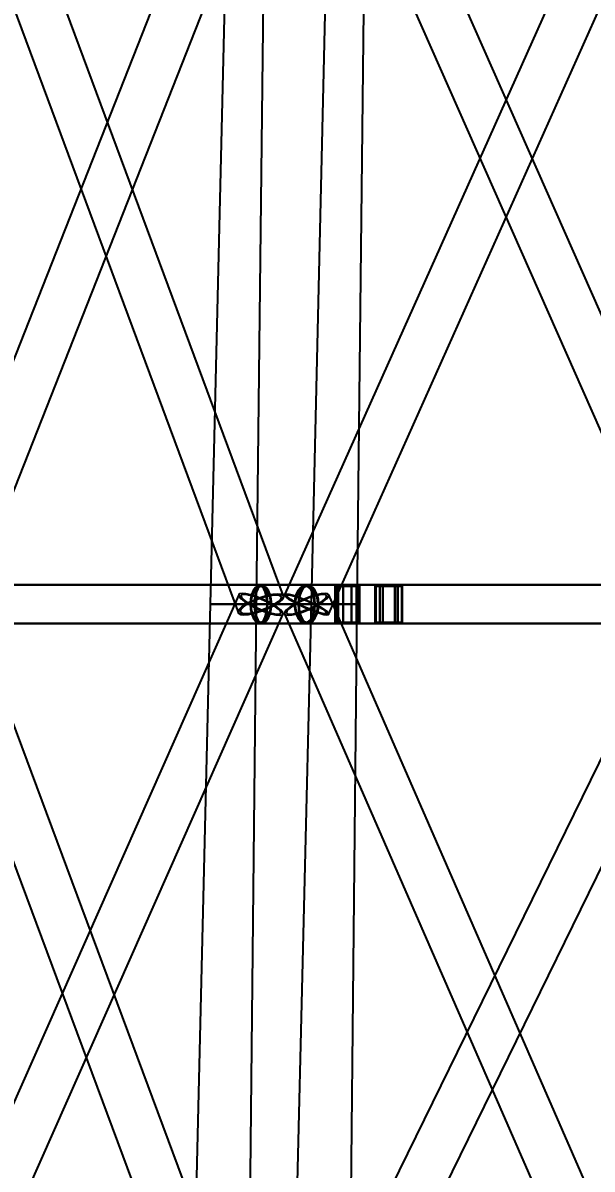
# Model space of a CAD drawing. Header units: millimetres. Extents: x -123812 to 252100, y -3000 to 639000.
# Drawn here: x -12124 to -6135, y 234055 to 246119 of the extents above; entities that cross this region are included whole.
import ezdxf

# ---------------------------------------------------------------- set-up
doc = ezdxf.new("R2010")
doc.units = ezdxf.units.MM
doc.layers.add('D-STR-DIM', color=7, linetype='Continuous', lineweight=13)
doc.layers.add('D-STR-STRC', color=7, linetype='Continuous', lineweight=25)
doc.styles.add('OpenSansCondensed-Light', font='OpenSansCondensed-Light.ttf')
doc.styles.add('TOWER_UNICODE', font='Arial Unicode.ttf')
doc.dimstyles.new('EZDXF', dxfattribs={"dimtxt": 0.25, "dimasz": 0.175, "dimexe": 0.375, "dimexo": 0.125, "dimgap": 0.1, "dimtad": 1, "dimlfac": 100, "dimzin": 12, "dimdsep": 46, "dimtxsty": 'OpenSansCondensed-Light', "dimblk": 'ARCHTICK', "dimcen": 2.5, "dimazin": 3, "dimtfac": 0.5, "dimtmove": 2, "dimatfit": 3})

# ---------------------------------------------------------------- blocks, each defined once
blk = doc.blocks.new('_ARCHTICK')
at = {"color": 0, "linetype": 'BYBLOCK', "const_width": 0.15}
blk.add_lwpolyline([(-0.5, -0.5), (0.5, 0.5)], dxfattribs=at)

msp = doc.modelspace()

# ---------------------------------------------------------------- linework, layer by layer
at = {"layer": 'D-STR-STRC'}
for points in [[(-9259.1, 250096), (-13201.1, 240096), (-13202.3, 240078.4), (-13187.4, 240055.5), (-13157.4, 240028.7), (-13114.4, 240000), (-13061.3, 239971.3), (-13001.8, 239944.5), (-12939.8, 239921.6), (-12879.6, 239904), (-12825.3, 239892.9), (-12780.6, 239889.1), (-12748.6, 239892.9), (-12731.4, 239904), (-8789.5, 249904)], [(-4734.8, 240107.1), (-9157.5, 250107.1), (-9177.5, 250110.9), (-9211.6, 250107.1), (-9257.6, 250096), (-9312.4, 250078.4), (-9372.1, 250055.5), (-9432.8, 250028.7), (-9490.3, 250000), (-9540.6, 249971.3), (-9580.4, 249944.5), (-9606.9, 249921.6), (-9618.3, 249904), (-9613.9, 249892.9), (-5191.2, 239892.9)], [(-4895.1, 250106), (-9369.5, 240106), (-9370, 240095), (-9354.7, 240077.6), (-9324.7, 240054.9), (-9282.2, 240028.4), (-9229.8, 240000), (-9171.4, 239971.6), (-9110.7, 239945.1), (-9052, 239922.4), (-8999.2, 239905), (-8956, 239894), (-8925.3, 239890.3), (-8909.2, 239894), (-4434.8, 249894)], [(-13569.4, 249905), (-9854.6, 239905), (-9833.7, 239894), (-9798.2, 239890.3), (-9750.7, 239894), (-9694.3, 239905), (-9632.9, 239922.4), (-9570.6, 239945.1), (-9511.7, 239971.6), (-9460.2, 240000), (-9419.7, 240028.4), (-9392.9, 240054.9), (-9381.5, 240077.6), (-9386.5, 240095), (-13101.3, 250095)], [(-13688, 239796.8), (-9620.5, 239796.8), (-9591.1, 239803.7), (-9563.6, 239824), (-9540, 239856.3), (-9521.9, 239898.4), (-9510.5, 239947.4), (-9506.7, 240000), (-9510.5, 240052.6), (-9521.9, 240101.6), (-9540, 240143.7), (-9563.6, 240176), (-9591.1, 240196.3), (-9620.5, 240203.2), (-13688, 240203.2)], [(-12966.3, 239796.8), (-9139.3, 239796.8), (-9105.8, 239803.7), (-9074.5, 239824), (-9047.7, 239856.3), (-9027.1, 239898.4), (-9014.2, 239947.4), (-9009.7, 240000), (-9014.2, 240052.6), (-9027.1, 240101.6), (-9047.7, 240143.7), (-9074.5, 240176), (-9105.8, 240196.3), (-9139.3, 240203.2), (-12966.3, 240203.2)], [(-4963, 240203.2), (-9620.5, 240203.2), (-9638.8, 240196.3), (-9655.9, 240176), (-9670.6, 240143.7), (-9681.8, 240101.6), (-9688.9, 240052.6), (-9691.3, 240000), (-9688.9, 239947.4), (-9681.8, 239898.4), (-9670.6, 239856.3), (-9655.9, 239824), (-9638.8, 239803.7), (-9620.5, 239796.8), (-4963, 239796.8)], [(-4722.4, 240203.2), (-9139.3, 240203.2), (-9162.3, 240196.3), (-9183.7, 240176), (-9202.1, 240143.7), (-9216.3, 240101.6), (-9225.1, 240052.6), (-9228.2, 240000), (-9225.1, 239947.4), (-9216.3, 239898.4), (-9202.1, 239856.3), (-9183.7, 239824), (-9162.3, 239803.7), (-9139.3, 239796.8), (-4722.4, 239796.8)], [(-13818.6, 229900.4), (-9387.3, 239900.4), (-9393, 239918.7), (-9414.2, 239942.5), (-9449.5, 239970.2), (-9496.4, 240000), (-9551.7, 240029.8), (-9611.8, 240057.5), (-9672.4, 240081.3), (-9729.5, 240099.6), (-9779.2, 240111.1), (-9818.1, 240115), (-9843.5, 240111.1), (-9853.7, 240099.6), (-14285, 230099.6)], [(-9003.5, 230081.8), (-12726.7, 240081.8), (-12736.6, 240100.2), (-12762.2, 240111.7), (-12801.6, 240115.7), (-12852.3, 240111.7), (-12910.7, 240100.2), (-12973, 240081.8), (-13034.7, 240057.8), (-13091.8, 240029.9), (-13140.4, 240000), (-13177.1, 239970.1), (-13199.4, 239942.2), (-13205.8, 239918.2), (-9482.6, 229918.2)], [(-9633, 229888.3), (-4734.9, 239888.3), (-4738.9, 239899.8), (-4758.2, 239918.2), (-4791.4, 239942.2), (-4836.3, 239970.1), (-4889.9, 240000), (-4948.5, 240029.9), (-5008, 240057.8), (-5064.5, 240081.8), (-5114, 240100.2), (-5153.3, 240111.7), (-5179.6, 240115.7), (-5191.1, 240111.7), (-10089.2, 230111.7)], [(-4540.2, 230099.6), (-8905.9, 240099.6), (-8917.7, 240111.1), (-8944.7, 240115), (-8984.9, 240111.1), (-9035.7, 240099.6), (-9093.5, 240081.3), (-9154.5, 240057.5), (-9214.4, 240029.8), (-9269.2, 240000), (-9315.1, 239970.2), (-9349.1, 239942.5), (-9368.8, 239918.7), (-9372.8, 239900.4), (-5007.1, 229900.4)]]:
    msp.add_lwpolyline(points, dxfattribs=at)
for points in [[(-10152.7, 240000), (-9088.4, 240000), (-8854.5, 250000), (-9916.9, 250000)], [(-9671.5, 240000), (-8607.2, 240000), (-8493.1, 250000), (-9555.5, 250000)], [(-9734.4, 240000), (-9730.5, 239947.4), (-9719.1, 239898.4), (-9701, 239856.3), (-9677.5, 239824), (-9650, 239803.7), (-9620.5, 239796.8), (-9591.1, 239803.7), (-9563.6, 239824), (-9540, 239856.3), (-9521.9, 239898.4), (-9510.5, 239947.4), (-9506.7, 240000), (-9510.5, 240052.6), (-9521.9, 240101.6), (-9540, 240143.7), (-9563.6, 240176), (-9591.1, 240196.3), (-9620.5, 240203.2), (-9650, 240196.3), (-9677.5, 240176), (-9701, 240143.7), (-9719.1, 240101.6), (-9730.5, 240052.6)], [(-9691.3, 240000), (-9688.9, 239947.4), (-9681.8, 239898.4), (-9670.6, 239856.3), (-9655.9, 239824), (-9638.8, 239803.7), (-9620.5, 239796.8), (-9602.2, 239803.7), (-9585.1, 239824), (-9570.5, 239856.3), (-9559.3, 239898.4), (-9552.2, 239947.4), (-9549.8, 240000), (-9552.2, 240052.6), (-9559.3, 240101.6), (-9570.5, 240143.7), (-9585.1, 240176), (-9602.2, 240196.3), (-9620.5, 240203.2), (-9638.8, 240196.3), (-9655.9, 240176), (-9670.6, 240143.7), (-9681.8, 240101.6), (-9688.9, 240052.6)], [(-9268.9, 240000), (-9264.5, 239947.4), (-9251.6, 239898.4), (-9231, 239856.3), (-9204.1, 239824), (-9172.9, 239803.7), (-9139.3, 239796.8), (-9105.8, 239803.7), (-9074.5, 239824), (-9047.7, 239856.3), (-9027.1, 239898.4), (-9014.2, 239947.4), (-9009.7, 240000), (-9014.2, 240052.6), (-9027.1, 240101.6), (-9047.7, 240143.7), (-9074.5, 240176), (-9105.8, 240196.3), (-9139.3, 240203.2), (-9172.9, 240196.3), (-9204.1, 240176), (-9231, 240143.7), (-9251.6, 240101.6), (-9264.5, 240052.6)], [(-9228.2, 240000), (-9225.1, 239947.4), (-9216.3, 239898.4), (-9202.1, 239856.3), (-9183.7, 239824), (-9162.3, 239803.7), (-9139.3, 239796.8), (-9116.3, 239803.7), (-9094.9, 239824), (-9076.5, 239856.3), (-9062.4, 239898.4), (-9053.5, 239947.4), (-9050.5, 240000), (-9053.5, 240052.6), (-9062.4, 240101.6), (-9076.5, 240143.7), (-9094.9, 240176), (-9116.3, 240196.3), (-9139.3, 240203.2), (-9162.3, 240196.3), (-9183.7, 240176), (-9202.1, 240143.7), (-9216.3, 240101.6), (-9225.1, 240052.6)], [(-17022.3, 239800), (-8609.2, 239800), (-8609.2, 240200), (-17022.3, 240200)], [(-15513.9, 239800), (-8580.5, 239800), (-8580.5, 240200), (-15513.9, 240200)], [(-14567, 239800), (-8129.3, 239800), (-8129.3, 240200), (-14567, 240200)], [(-9460.2, 240000), (-9511.7, 239971.6), (-9570.6, 239945.1), (-9632.9, 239922.4), (-9694.3, 239905), (-9750.7, 239894), (-9798.2, 239890.3), (-9833.7, 239894), (-9854.6, 239905), (-9859.5, 239922.4), (-9848.2, 239945.1), (-9821.3, 239971.6), (-9780.8, 240000), (-9729.3, 240028.4), (-9670.5, 240054.9), (-9608.2, 240077.6), (-9546.8, 240095), (-9490.3, 240106), (-9442.8, 240109.7), (-9407.4, 240106), (-9386.5, 240095), (-9381.5, 240077.6), (-9392.9, 240054.9), (-9419.7, 240028.4)], [(-9744.7, 240000), (-9689.3, 239970.2), (-9629.3, 239942.5), (-9568.6, 239918.7), (-9511.5, 239900.4), (-9461.8, 239888.9), (-9423, 239885), (-9397.6, 239888.9), (-9387.3, 239900.4), (-9393, 239918.7), (-9414.2, 239942.5), (-9449.5, 239970.2), (-9496.4, 240000), (-9551.7, 240029.8), (-9611.8, 240057.5), (-9672.4, 240081.3), (-9729.5, 240099.6), (-9779.2, 240111.1), (-9818.1, 240115), (-9843.5, 240111.1), (-9853.7, 240099.6), (-9848, 240081.3), (-9826.8, 240057.5), (-9791.6, 240029.8)], [(-9476, 240000), (-9522.4, 239974.4), (-9575.5, 239950.5), (-9631.6, 239930.1), (-9687, 239914.3), (-9737.9, 239904.5), (-9780.7, 239901.1), (-9812.7, 239904.5), (-9831.5, 239914.3), (-9836, 239930.1), (-9825.8, 239950.5), (-9801.6, 239974.4), (-9765, 240000), (-9718.6, 240025.6), (-9665.6, 240049.5), (-9609.4, 240069.9), (-9554, 240085.7), (-9503.2, 240095.5), (-9460.3, 240098.9), (-9428.4, 240095.5), (-9409.5, 240085.7), (-9405, 240069.9), (-9415.3, 240049.5), (-9439.5, 240025.6)], [(-9732.5, 240000), (-9682.5, 239973.2), (-9628.4, 239948.1), (-9573.7, 239926.7), (-9522.2, 239910.2), (-9477.4, 239899.8), (-9442.4, 239896.3), (-9419.5, 239899.8), (-9410.3, 239910.2), (-9415.4, 239926.7), (-9434.5, 239948.1), (-9466.3, 239973.2), (-9508.6, 240000), (-9558.5, 240026.8), (-9612.6, 240051.9), (-9667.3, 240073.3), (-9718.8, 240089.8), (-9763.6, 240100.2), (-9798.6, 240103.7), (-9821.5, 240100.2), (-9830.7, 240089.8), (-9825.6, 240073.3), (-9806.5, 240051.9), (-9774.7, 240026.8)], [(-9725.4, 240000), (-9721.8, 239951.5), (-9711.4, 239906.4), (-9694.7, 239867.6), (-9673, 239837.9), (-9647.7, 239819.2), (-9620.5, 239812.8), (-9593.4, 239819.2), (-9568.1, 239837.9), (-9546.3, 239867.6), (-9529.7, 239906.4), (-9519.2, 239951.5), (-9515.6, 240000), (-9519.2, 240048.5), (-9529.7, 240093.6), (-9546.3, 240132.4), (-9568.1, 240162.1), (-9593.4, 240180.8), (-9620.5, 240187.2), (-9647.7, 240180.8), (-9673, 240162.1), (-9694.7, 240132.4), (-9711.4, 240093.6), (-9721.8, 240048.5)], [(-9685.7, 240000), (-9683.5, 239951.5), (-9677, 239906.4), (-9666.6, 239867.6), (-9653.1, 239837.9), (-9637.4, 239819.2), (-9620.5, 239812.8), (-9603.7, 239819.2), (-9587.9, 239837.9), (-9574.4, 239867.6), (-9564.1, 239906.4), (-9557.6, 239951.5), (-9555.3, 240000), (-9557.6, 240048.5), (-9564.1, 240093.6), (-9574.4, 240132.4), (-9587.9, 240162.1), (-9603.7, 240180.8), (-9620.5, 240187.2), (-9637.4, 240180.8), (-9653.1, 240162.1), (-9666.6, 240132.4), (-9677, 240093.6), (-9683.5, 240048.5)], [(-9269.2, 240000), (-9315.1, 239970.2), (-9349.1, 239942.5), (-9368.8, 239918.7), (-9372.8, 239900.4), (-9360.9, 239888.9), (-9334, 239885), (-9293.7, 239888.9), (-9243, 239900.4), (-9185.2, 239918.7), (-9124.2, 239942.5), (-9064.3, 239970.2), (-9009.5, 240000), (-8963.6, 240029.8), (-8929.6, 240057.5), (-8909.9, 240081.3), (-8905.9, 240099.6), (-8917.7, 240111.1), (-8944.7, 240115), (-8984.9, 240111.1), (-9035.7, 240099.6), (-9093.5, 240081.3), (-9154.5, 240057.5), (-9214.4, 240029.8)], [(-9048.8, 240000), (-8996.5, 239971.6), (-8953.9, 239945.1), (-8924, 239922.4), (-8908.7, 239905), (-8909.2, 239894), (-8925.3, 239890.3), (-8956, 239894), (-8999.2, 239905), (-9052, 239922.4), (-9110.7, 239945.1), (-9171.4, 239971.6), (-9229.8, 240000), (-9282.2, 240028.4), (-9324.7, 240054.9), (-9354.7, 240077.6), (-9370, 240095), (-9369.5, 240106), (-9353.4, 240109.7), (-9322.7, 240106), (-9279.5, 240095), (-9226.7, 240077.6), (-9168, 240054.9), (-9107.3, 240028.4)], [(-9256.4, 240000), (-9297.8, 239973.2), (-9328.4, 239948.1), (-9346.2, 239926.7), (-9349.8, 239910.2), (-9339.1, 239899.8), (-9314.8, 239896.3), (-9278.5, 239899.8), (-9232.8, 239910.2), (-9180.7, 239926.7), (-9125.7, 239948.1), (-9071.7, 239973.2), (-9022.3, 240000), (-8980.9, 240026.8), (-8950.2, 240051.9), (-8932.5, 240073.3), (-8928.8, 240089.8), (-8939.5, 240100.2), (-8963.9, 240103.7), (-9000.1, 240100.2), (-9045.9, 240089.8), (-9098, 240073.3), (-9153, 240051.9), (-9207, 240026.8)], [(-9057.7, 240000), (-9010.6, 239974.4), (-8972.2, 239950.5), (-8945.2, 239930.1), (-8931.4, 239914.3), (-8931.8, 239904.5), (-8946.4, 239901.1), (-8974, 239904.5), (-9013, 239914.3), (-9060.6, 239930.1), (-9113.5, 239950.5), (-9168.2, 239974.4), (-9220.9, 240000), (-9268.1, 240025.6), (-9306.5, 240049.5), (-9333.5, 240069.9), (-9347.3, 240085.7), (-9346.9, 240095.5), (-9332.3, 240098.9), (-9304.6, 240095.5), (-9265.7, 240085.7), (-9218.1, 240069.9), (-9165.2, 240049.5), (-9110.5, 240025.6)], [(-9258.7, 240000), (-9254.7, 239951.5), (-9242.7, 239906.4), (-9223.8, 239867.6), (-9199, 239837.9), (-9170.2, 239819.2), (-9139.3, 239812.8), (-9108.4, 239819.2), (-9079.6, 239837.9), (-9054.9, 239867.6), (-9035.9, 239906.4), (-9024, 239951.5), (-9020, 240000), (-9024, 240048.5), (-9035.9, 240093.6), (-9054.9, 240132.4), (-9079.6, 240162.1), (-9108.4, 240180.8), (-9139.3, 240187.2), (-9170.2, 240180.8), (-9199, 240162.1), (-9223.8, 240132.4), (-9242.7, 240093.6), (-9254.7, 240048.5)], [(-9221.2, 240000), (-9218.4, 239951.5), (-9210.2, 239906.4), (-9197.2, 239867.6), (-9180.2, 239837.9), (-9160.5, 239819.2), (-9139.3, 239812.8), (-9118.2, 239819.2), (-9098.4, 239837.9), (-9081.5, 239867.6), (-9068.5, 239906.4), (-9060.3, 239951.5), (-9057.5, 240000), (-9060.3, 240048.5), (-9068.5, 240093.6), (-9081.5, 240132.4), (-9098.4, 240162.1), (-9118.2, 240180.8), (-9139.3, 240187.2), (-9160.5, 240180.8), (-9180.2, 240162.1), (-9197.2, 240132.4), (-9210.2, 240093.6), (-9218.4, 240048.5)], [(-8580.5, 240200), (-8840.3, 240200), (-8840.3, 239800), (-8580.5, 239800)], [(-8588.3, 240188), (-8832.5, 240188), (-8832.5, 239812), (-8588.3, 239812)], [(-8609.2, 240200), (-8811.5, 240200), (-8811.5, 239800), (-8609.2, 239800)], [(-8615.3, 240188), (-8805.5, 240188), (-8805.5, 239812), (-8615.3, 239812)], [(-8756.6, 239800), (46.2, 239800), (46.2, 240200), (-8756.6, 240200)], [(-8664.2, 240200), (-8756.6, 240200), (-8756.6, 239800), (-8664.2, 239800)], [(-8666.9, 240188), (-8753.8, 240188), (-8753.8, 239812), (-8666.9, 239812)], [(-8129.3, 240200), (-8420.1, 240200), (-8420.1, 239800), (-8129.3, 239800)], [(-8138, 240188), (-8411.4, 240188), (-8411.4, 239812), (-8138, 239812)], [(-8373.6, 239800), (98.8, 239800), (98.8, 240200), (-8373.6, 240200)], [(-8175.9, 240200), (-8373.6, 240200), (-8373.6, 239800), (-8175.9, 239800)], [(-8181.8, 240188), (-8367.6, 240188), (-8367.6, 239812), (-8181.8, 239812)], [(-8341.5, 239800), (66.7, 239800), (66.7, 240200), (-8341.5, 240200)], [(-8208, 240200), (-8341.5, 240200), (-8341.5, 239800), (-8208, 239800)], [(-8212, 240188), (-8337.4, 240188), (-8337.4, 239812), (-8212, 239812)], [(-10394.2, 230000), (-9328, 230000), (-9088.4, 240000), (-10152.7, 240000)], [(-9088.4, 240000), (-9106.5, 240000), (-9159.7, 240000), (-9244.2, 240000), (-9354.4, 240000), (-9482.8, 240000), (-9620.5, 240000), (-9758.3, 240000), (-9886.6, 240000), (-9996.8, 240000), (-10081.4, 240000), (-10134.5, 240000), (-10152.7, 240000), (-10134.5, 240000), (-10081.4, 240000), (-9996.8, 240000), (-9886.6, 240000), (-9758.3, 240000), (-9620.5, 240000), (-9482.8, 240000), (-9354.4, 240000), (-9244.2, 240000), (-9159.7, 240000), (-9106.5, 240000)], [(-9776.1, 230000), (-8710, 230000), (-8607.2, 240000), (-9671.5, 240000)], [(-8607.2, 240000), (-8625.3, 240000), (-8678.5, 240000), (-8763.1, 240000), (-8873.3, 240000), (-9001.6, 240000), (-9139.3, 240000), (-9277.1, 240000), (-9405.4, 240000), (-9515.6, 240000), (-9600.2, 240000), (-9653.4, 240000), (-9671.5, 240000), (-9653.4, 240000), (-9600.2, 240000), (-9515.6, 240000), (-9405.4, 240000), (-9277.1, 240000), (-9139.3, 240000), (-9001.6, 240000), (-8873.3, 240000), (-8763.1, 240000), (-8678.5, 240000), (-8625.3, 240000)]]:
    msp.add_lwpolyline(points, close=True, dxfattribs=at)

# ---------------------------------------------------------------- dimensions: what is measured, and where the dimension line sits
at = {"layer": 'D-STR-DIM'}
msp.add_linear_dim(base=(-112000, 0), p1=(0, 0), p2=(0, 634000), angle=90, dimstyle='EZDXF', override={"dimtxt": 8400, "dimasz": 3750, "dimexe": 2100, "dimexo": 1800, "dimgap": 2100, "dimtad": 1, "dimdec": 0, "dimlfac": 1, "dimlunit": 2, "dimtxsty": 'TOWER_UNICODE', "dimclrd": 7, "dimclre": 7, "dimclrt": 7}, dxfattribs=at).render()

doc.saveas('drawing.dxf')
